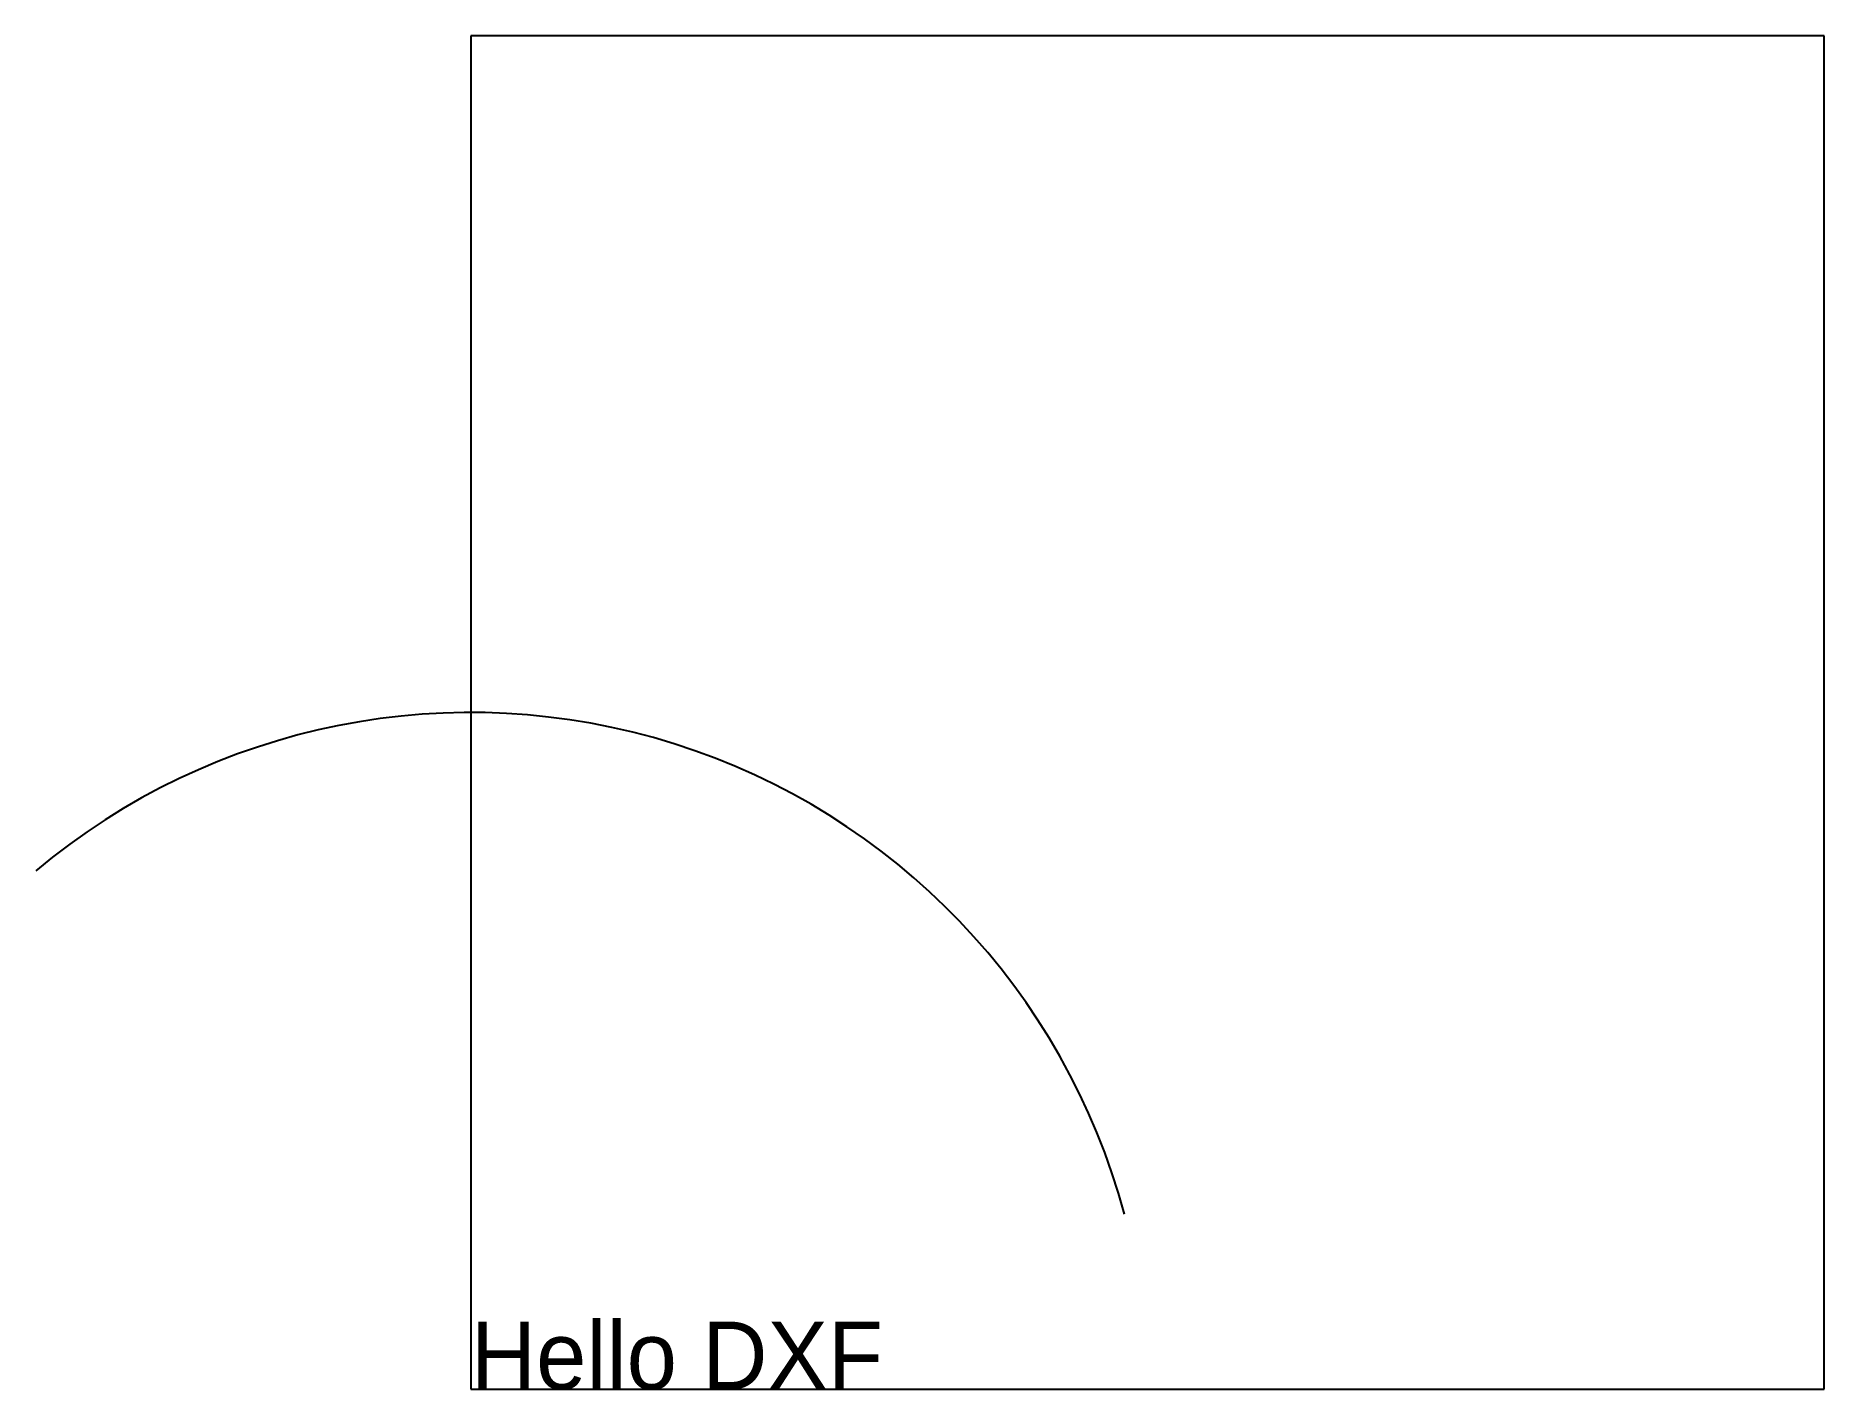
# Model space of a CAD drawing. Header units: metres. Extents: x -3.2 to 10, y 0 to 10.
import ezdxf

# ---------------------------------------------------------------- set-up
doc = ezdxf.new("R2010")
doc.units = ezdxf.units.M
doc.layers.add('MyLayer', color=7, linetype='Continuous')

msp = doc.modelspace()

# ---------------------------------------------------------------- linework, layer by layer
msp.add_arc((0, 0), 5, 15, 130)
at = {"layer": 'MyLayer'}
for p, q in [((10, 10), (0, 10)), ((0, 10), (0, 0)), ((10, 0), (10, 10)), ((0, 0), (10, 0))]:
    msp.add_line(p, q, dxfattribs=at)

# ---------------------------------------------------------------- texts
msp.add_text('Hello DXF', height=0.5, dxfattribs=at).set_placement((0, 0))

doc.saveas('drawing.dxf')
